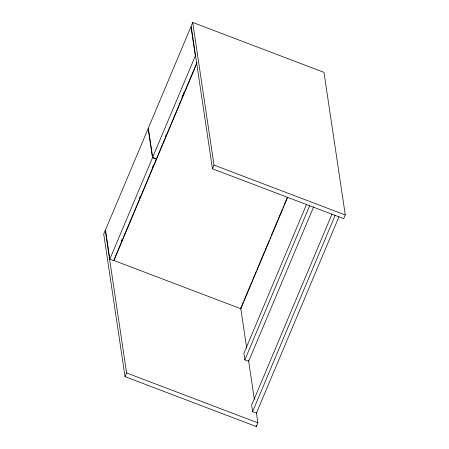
<?xml version="1.0" encoding="UTF-8"?>
<svg xmlns="http://www.w3.org/2000/svg" width="449" height="449" viewBox="0 0 449 449"><rect width="100%" height="100%" fill="white"/><g stroke="black" fill="none" stroke-linecap="round" stroke-linejoin="round"><path stroke-width="0.67" d="M192.688 22.45L191.134 26.154L212.45 168.79L343.726 218.685L345.281 214.981L323.965 72.345L192.688 22.45L214.005 165.086L212.45 168.79M109.831 259.196L152.492 157.751L148.136 128.577L105.47 230.023L109.831 259.196L113.664 260.65L156.325 159.204L152.492 157.751M152.671 157.33L195.332 55.878L190.971 26.704L148.31 128.15L152.671 157.33L156.499 158.783L196.988 62.506M121.353 241.281L122.167 239.345M139.285 198.638L140.099 196.701M152.323 167.629L153.143 165.687M165.367 136.614L166.181 134.678M181.94 97.203L182.754 95.267M183.299 93.976L184.112 92.034M196.78 63.449L113.917 260.504L240.816 308.738L287.545 197.611M125.035 376.655L126.59 372.951L105.274 230.315L103.719 234.019L125.035 376.655L256.312 426.55L257.866 422.846L256.317 412.463M240.395 309.08L243.38 301.981M243.919 300.69L250.16 285.85M250.705 284.559L251.519 282.623M252.063 281.338L252.877 279.401M253.416 278.111L256.401 271.011M256.946 269.72L264.54 251.659M265.084 250.368L269.428 240.041M269.967 238.756L270.781 236.819M271.325 235.529L277.566 220.689M278.111 219.398L282.449 209.077M282.993 207.786L283.807 205.85M284.346 204.559L287.332 197.459M306.639 204.138L243.874 353.38L244.845 359.862L248.673 361.322L313.61 206.905M244.845 359.862L309.782 205.451M332.041 213.943L251.62 405.183L252.585 411.666L256.413 413.125L339.012 216.71M252.585 411.666L335.184 215.256M214.005 165.086L345.281 214.981M126.59 372.951L257.866 422.846M240.692 307.907L246.692 348.07M248.477 360.025L254.347 399.307M256.104 425.164L256.312 426.55"/></g></svg>
